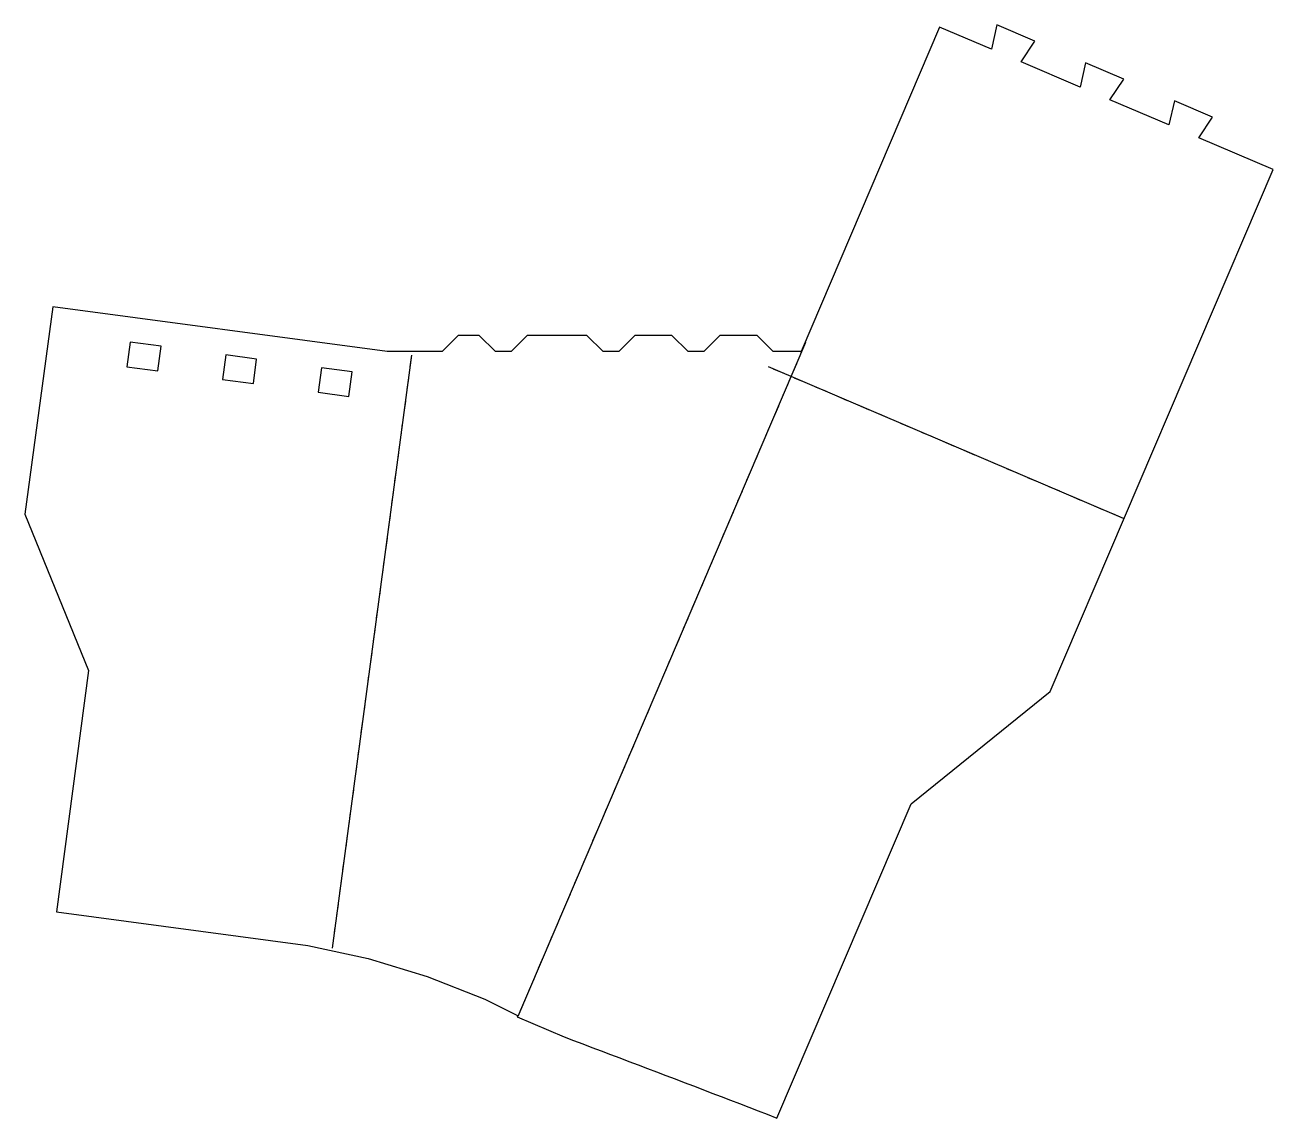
# Model space of a CAD drawing. Header units: metres. Extents: x 0 to 325, y 0 to 284.
import ezdxf

# ---------------------------------------------------------------- set-up
doc = ezdxf.new("R2010")
doc.units = ezdxf.units.M

msp = doc.modelspace()

# ---------------------------------------------------------------- linework, layer by layer
at = {"layer": 'CUT'}
for points in [[(-0.15397, 156.84502), (16.41122, 116.16597), (8.01036, 53.39897), (73.43529, 44.64235), (89.1418, 41.29803), (104.5122, 36.64915), (119.43884, 30.72831), (128.00043, 26.47001), (127.85234, 26.12318), (140.13044, 20.88061), (142.53802, 19.97766), (144.94194, 19.07468), (147.34541, 18.17049), (149.74843, 17.26511), (152.151, 16.35856), (154.55313, 15.45086), (156.95484, 14.54201), (159.35611, 13.63205), (161.75697, 12.72099), (164.15741, 11.80884), (166.55745, 10.89562), (168.95709, 9.98135), (171.35634, 9.06605), (173.7552, 8.14974), (176.15368, 7.23242), (178.5518, 6.31413), (180.94954, 5.39487), (183.34693, 4.47467), (185.74396, 3.55353), (188.14065, 2.63149), (190.537, 1.70856), (192.93301, 0.78474), (195.46382, -0.19208), (230.34127, 81.49099), (266.53779, 110.70953), (324.50996, 246.48051), (305.17089, 254.73791), (308.73433, 260.12101), (298.83868, 264.34626), (297.41506, 258.0495), (282.09183, 264.59221), (285.65528, 269.97531), (275.75963, 274.20056), (274.336, 267.9038), (259.01278, 274.44652), (262.57622, 279.82962), (252.68057, 284.05487), (251.25695, 277.7581), (237.75776, 283.52199), (201.72675, 199.13726), (194.4859, 199.13726), (190.2859, 203.33726), (180.62844, 203.33726), (176.42844, 199.13726), (172.35271, 199.13726), (168.15271, 203.33726), (158.49525, 203.33726), (154.29525, 199.13726), (150.21951, 199.13726), (146.01951, 203.33726), (130.49525, 203.33726), (126.29525, 199.13726), (122.21951, 199.13726), (118.01951, 203.33726), (112.54587, 203.33726), (108.34587, 199.13726), (94.1089, 199.13726), (7.06577, 210.78724), (-0.15397, 156.84502)], [(26.36197, 195.18958), (34.39038, 194.11504), (35.24603, 200.50804), (27.21762, 201.58257), (26.36197, 195.18958)], [(51.235, 191.86054), (59.26341, 190.786), (60.11906, 197.17899), (52.09065, 198.25353), (51.235, 191.86054)], [(76.10803, 188.53149), (84.13644, 187.45696), (84.99209, 193.84995), (76.96368, 194.92448), (76.10803, 188.53149)]]:
    msp.add_lwpolyline(points, close=True, dxfattribs=at)
at = {"layer": 'SCORE'}
for p, q in [((202.89051, 201.48081), (201.71246, 198.7218)), ((100.39281, 198.14487), (99.99484, 195.17139)), ((200.5344, 195.96278), (199.35634, 193.20376)), ((99.59686, 192.1979), (99.19888, 189.22442)), ((197.30204, 193.41113), (194.54302, 194.58919)), ((202.82008, 191.05501), (200.06106, 192.23307)), ((198.17828, 190.44475), (197.00022, 187.68573)), ((208.33811, 188.69889), (205.57909, 189.87695)), ((98.8009, 186.25093), (98.40293, 183.27745)), ((213.85615, 186.34277), (211.09713, 187.52083)), ((219.37418, 183.98666), (216.61516, 185.16471)), ((195.82216, 184.92671), (194.6441, 182.16769)), ((224.89222, 181.63054), (222.1332, 182.8086)), ((98.00495, 180.30396), (97.60697, 177.33048)), ((193.46604, 179.40868), (192.28798, 176.64966)), ((230.41025, 179.27442), (227.65123, 180.45248)), ((235.92829, 176.9183), (233.16927, 178.09636)), ((241.44632, 174.56218), (238.6873, 175.74024)), ((97.20899, 174.35699), (96.81102, 171.38351)), ((191.10992, 173.89064), (189.93187, 171.13162)), ((246.96435, 172.20607), (244.20534, 173.38412)), ((252.48239, 169.84995), (249.72337, 171.02801)), ((96.41304, 168.41002), (96.01506, 165.43654)), ((188.75381, 168.37261), (187.57575, 165.61359)), ((258.00042, 167.49383), (255.24141, 168.67189)), ((263.51846, 165.13771), (260.75944, 166.31577)), ((95.61708, 162.46305), (95.21911, 159.48957)), ((186.39769, 162.85457), (185.21963, 160.09555)), ((269.03649, 162.78159), (266.27748, 163.95965)), ((274.55453, 160.42548), (271.79551, 161.60354)), ((280.07256, 158.06936), (277.31355, 159.24742)), ((94.82113, 156.51608), (94.42315, 153.5426)), ((184.04157, 157.33654), (182.86351, 154.57752)), ((285.5906, 155.71324), (282.83158, 156.8913)), ((94.02518, 150.56911), (93.6272, 147.59563)), ((181.68545, 151.8185), (180.50739, 149.05948)), ((179.32934, 146.30047), (178.15128, 143.54145)), ((93.22922, 144.62214), (92.83124, 141.64866)), ((176.97322, 140.78243), (175.79516, 138.02341)), ((92.43327, 138.67517), (92.03529, 135.70169)), ((174.6171, 135.2644), (173.43904, 132.50538)), ((91.63731, 132.7282), (91.23933, 129.75472)), ((90.84136, 126.78123), (90.44338, 123.80775)), ((172.26098, 129.74636), (171.08292, 126.98734)), ((169.90486, 124.22833), (168.7268, 121.46931)), ((90.0454, 120.83426), (89.64742, 117.86078)), ((167.54875, 118.71029), (166.37069, 115.95127)), ((89.24945, 114.88729), (88.85147, 111.9138)), ((165.19263, 113.19226), (164.01457, 110.43324)), ((88.45349, 108.94032), (88.05552, 105.96683)), ((162.83651, 107.67422), (161.65845, 104.91521)), ((87.65754, 102.99335), (87.25956, 100.01986)), ((160.48039, 102.15619), (159.30233, 99.39717)), ((86.86158, 97.04638), (86.46361, 94.07289)), ((158.12427, 96.63815), (156.94622, 93.87914)), ((86.06563, 91.09941), (85.66765, 88.12592)), ((155.76816, 91.12012), (154.5901, 88.3611)), ((85.26967, 85.15244), (84.8717, 82.17895)), ((153.41204, 85.60208), (152.23398, 82.84307)), ((84.47372, 79.20547), (84.07574, 76.23198)), ((151.05592, 80.08405), (149.87786, 77.32503)), ((83.67776, 73.2585), (83.27979, 70.28501)), ((148.6998, 74.56601), (147.52174, 71.807)), ((146.34368, 69.04798), (145.16563, 66.28896)), ((82.88181, 67.31153), (82.48383, 64.33804)), ((143.98757, 63.52994), (142.80951, 60.77093)), ((82.08586, 61.36456), (81.68788, 58.39107)), ((81.2899, 55.41759), (80.89192, 52.4441)), ((141.63145, 58.01191), (140.45339, 55.25289)), ((139.27533, 52.49387), (138.09727, 49.73486)), ((80.49395, 49.47062), (80.09597, 46.49713)), ((136.91921, 46.97584), (135.74115, 44.21682)), ((134.5631, 41.4578), (133.38504, 38.69879)), ((132.20698, 35.93977), (131.02892, 33.18075)), ((129.85086, 30.42174), (128.6728, 27.66272))]:
    msp.add_line(p, q, dxfattribs=at)
at = {"layer": 'SCORE2'}
for p, q in [((202.89051, 201.48081), (128.04919, 26.20222)), ((100.39281, 198.14487), (79.75477, 43.94787)), ((285.5906, 155.71324), (193.27453, 195.13081))]:
    msp.add_line(p, q, dxfattribs=at)

doc.saveas('drawing.dxf')
